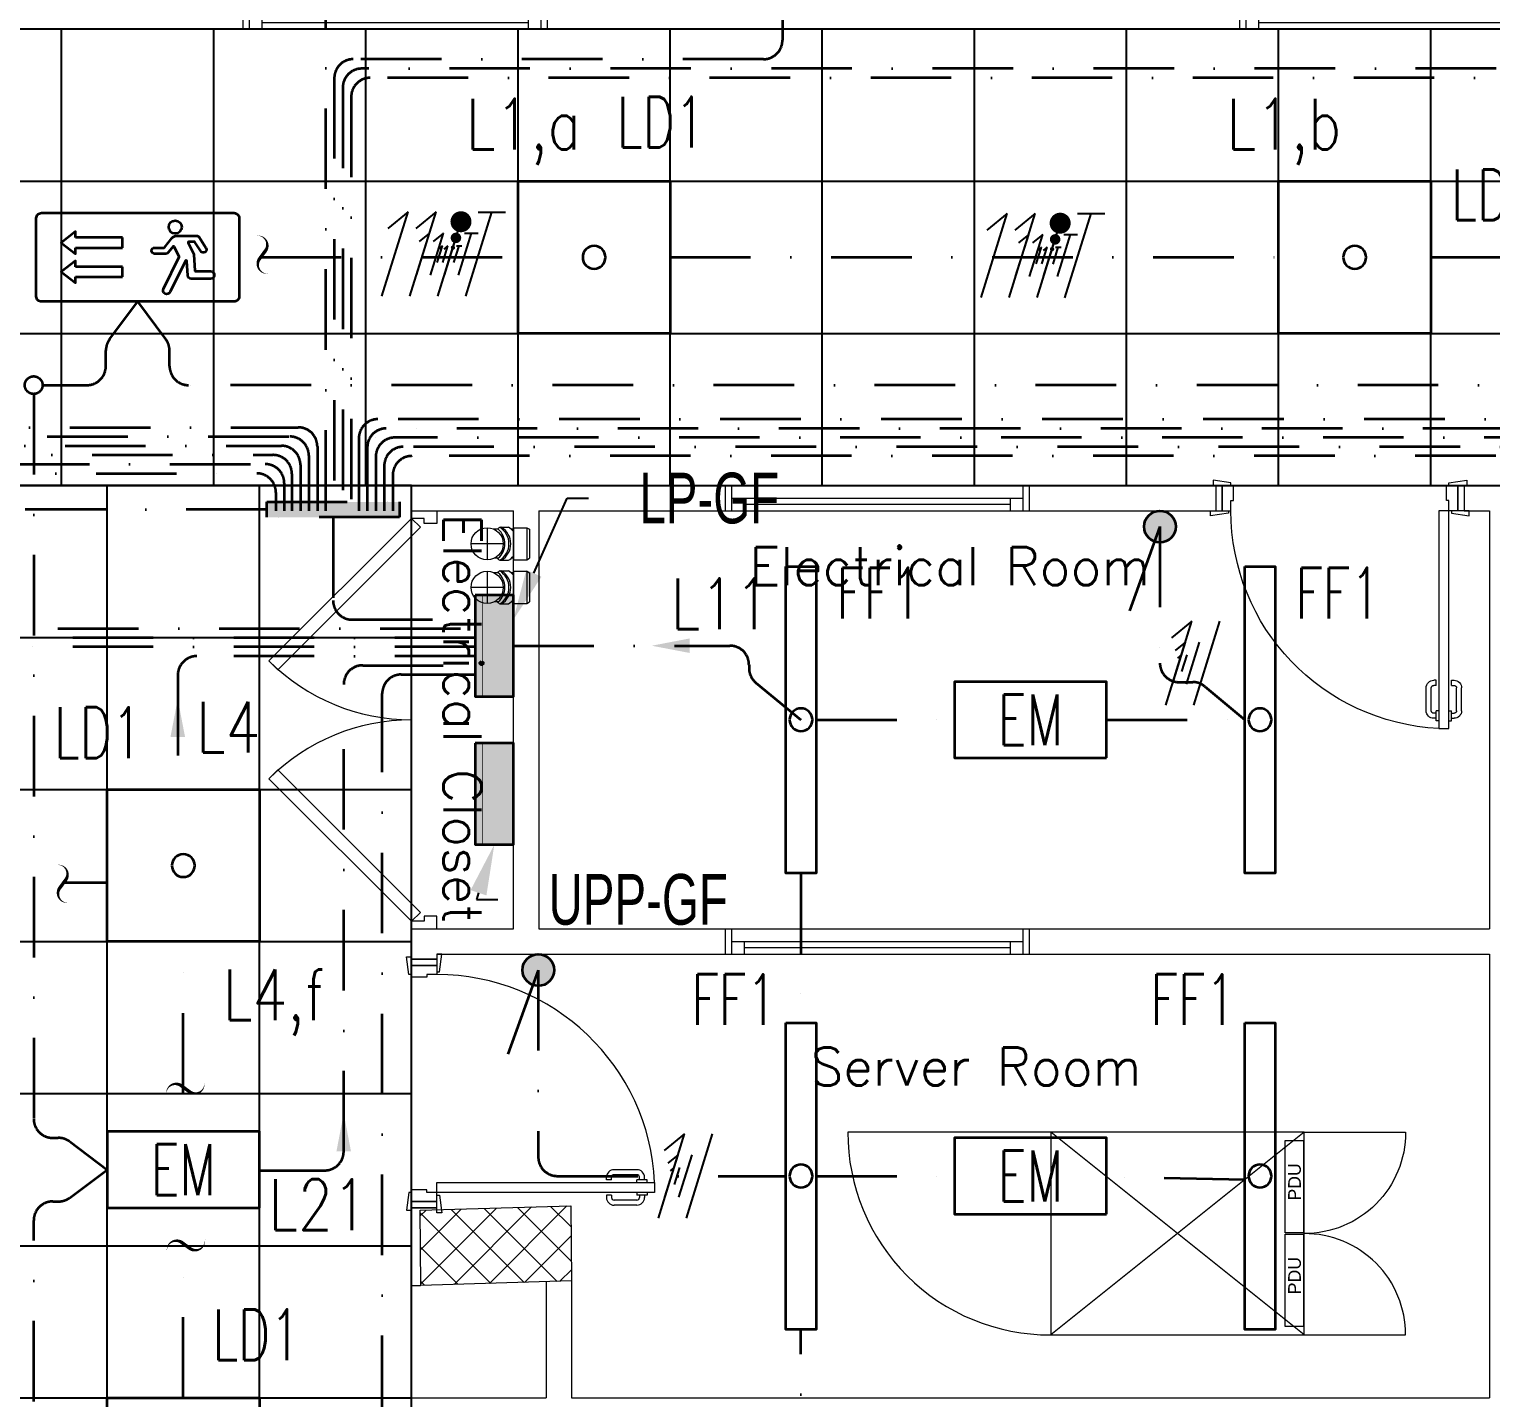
# Model space of a CAD drawing. Header units: inches. Extents: x -12418 to 57169, y -29325 to 19878.
# Drawn here: x 18090 to 23854, y -6347 to -947 of the extents above; entities that cross this region are included whole.
import ezdxf
from ezdxf import colors
from ezdxf.entities.mleader import LeaderData, LeaderLine
from ezdxf.enums import TextEntityAlignment as Align
from ezdxf.math import Vec2, Vec3

# ---------------------------------------------------------------- set-up
doc = ezdxf.new("R2010")
doc.units = ezdxf.units.IN
doc.header["$LTSCALE"] = 25
doc.header["$MEASUREMENT"] = 0
doc.linetypes.add('DASHDOT', pattern=[25.4, 12.7, -6.35, 0, -6.35])
doc.layers.get('0').update_dxf_attribs({"color": 8})
for name, color, linetype, lineweight in [('00-Ground Floor$0$72_EGR_BASE_TEXT', 252, 'Continuous', 5), ('00-Ground Floor$0$Aluminum', 251, 'Continuous', 5), ('00-Ground Floor$0$C-HYDR-CTCH', 251, 'Continuous', 5), ('00-Ground Floor$0$Dual Power', 11, 'Continuous', 5), ('00-Ground Floor$0$FIXEDFUR$0$KCA_TXITEM', 3, 'Continuous', 5), ('00-Ground Floor$0$FURNITURES$0$KCA_FURLSE', 251, 'Continuous', 5), ('00-Ground Floor$0$Hatch', 254, 'Continuous', 5), ('00-Ground Floor$0$IFS IT RACK 1000x800mm', 210, 'Continuous', 5), ('00-Ground Floor$0$M-DR-SS', 30, 'Continuous', 5), ('00-Ground Floor$0$Walls', 251, 'Continuous', 5), ('00-Ground Floor$0$Wooden Joinery', 251, 'Continuous', 5), ('E-LITE-CIRC', 6, 'Continuous', 25), ('E-LITE-CIRC-NUMB', 6, 'Continuous', 25), ('E-LITE-CLNG', 150, 'Continuous', 35), ('E-LITE-CLNG @ 100', 150, 'Continuous', 35), ('E-LITE-CLNG-CNDT', 6, 'DASHDOT', 35), ('E-LITE-CLNG-CNDT @ 100', 6, 'DASHDOT', 35), ('E-LITE-CTRL', 6, 'Continuous', 25), ('E-LITE-EXIT-CLNG @ 100', 3, 'Continuous', 35), ('E-LITE-EXIT-CTRL', 6, 'Continuous', 25), ('E-LITE-EXIT-IDEN', 6, 'Continuous', 25), ('E-LITE-IDEN', 6, 'Continuous', 25), ('E-LITE-SWCH @ 100', 3, 'Continuous', 35), ('E-LITE-TEXT', 6, 'Continuous', 25), ('E-POWR-PANL', 10, 'Continuous', 35), ('E-POWR-TEXT', 6, 'Continuous', 25), ('E-POWR-WIRE', 6, 'Continuous', 25), ('E-POWR-WIRE @ 100', 6, 'Continuous', 25), ('E-POWR-WIRE @ 20', 6, 'Continuous', 25), ('E-POWR-WIRE @ 50', 6, 'Continuous', 25)]:
    doc.layers.add(name, color=color, linetype=linetype, lineweight=lineweight)
doc.layers.add('00-Ground Floor$0$False Ceiling', color=251, linetype='Continuous')
doc.layers.add('E-LIGHTING CONDUIT', color=6, linetype='Continuous')
doc.styles.add('00-Ground Floor$0$FIXEDFUR$0$K-SANSERIF', font='sanss___.ttf')
doc.styles.add('00-Ground Floor$0$SIMPLEX', font='SIMPLEX.shx', dxfattribs={"height": 150})
doc.styles.add('DC_Arial', font='arial.ttf', dxfattribs={"width": 0.7})
doc.styles.add('DC_Elc_Romans', font='elc_romans.shx', dxfattribs={"width": 0.7})
doc.styles.add('DC_Simplex', font='SIMPLEX.shx', dxfattribs={"width": 0.7})

# ---------------------------------------------------------------- blocks, each defined once
blk = doc.blocks.new('00-Ground Floor$0$A$C72370EFE')
at = {"layer": '00-Ground Floor$0$Wooden Joinery'}
for p, q in [((-0.01, -0.04), (-0.02, -0.04)), ((-0.01, -0.03), (-0.01, -0.07)), ((0, -0.03), (-0.01, -0.03)), ((0.04, -0.03), (0.05, -0.03)), ((0.05, -0.03), (0.05, -0.07)), ((0.05, -0.04), (0.06, -0.04)), ((-0.05, -0.07), (-0.05, -0.16)), ((-0.03, -0.07), (-0.03, -0.16)), ((-0.01, -0.06), (-0.02, -0.06)), ((0, -0.07), (-0.01, -0.07)), ((0.04, -0.07), (0.05, -0.07)), ((0.05, -0.06), (0.06, -0.06)), ((0.07, -0.07), (0.07, -0.16)), ((0.09, -0.07), (0.09, -0.16)), ((-0.01, -0.17), (-0.02, -0.17)), ((-0.01, -0.17), (-0.01, -0.19)), ((0.05, -0.17), (0.06, -0.17)), ((0.05, -0.17), (0.05, -0.19)), ((-0.01, -0.19), (-0.02, -0.19)), ((0.05, -0.19), (0.06, -0.19))]:
    blk.add_line(p, q, dxfattribs=at)
for centre, radius, start, end in [((-0.02, -0.07), 0.03, 90, 180), ((0.06, -0.07), 0.03, 0, 90), ((-0.02, -0.07), 0.01, 90, 180), ((0.06, -0.07), 0.01, 0, 90), ((-0.02, -0.16), 0.03, 180, 270), ((-0.02, -0.16), 0.01, 180, 270), ((0.06, -0.16), 0.01, 270, 0), ((0.06, -0.16), 0.03, 270, 0)]:
    blk.add_arc(centre, radius, start, end, dxfattribs=at)
blk = doc.blocks.new('00-Ground Floor$0$A$C5DAD61B4')
at = {"layer": '00-Ground Floor$0$Wooden Joinery'}
for points in [[(80, 959.1), (80, 969.1), (10, 979.1), (10, 959.1)], [(940, 959.1), (940, 969.1), (1010, 979.1), (1010, 959.1)], [(70, 859.1), (70, 849.1), (0, 839.1), (0, 859.1)], [(120, 859.1), (120, 0), (80, 0), (80, 859.1)], [(950, 859.1), (950, 849.1), (1020, 839.1), (1020, 859.1)]]:
    blk.add_lwpolyline(points, close=True, dxfattribs=at)
for points in [[(45, 859.1), (45, 959.1), (20, 959.1), (20, 859.1), (45, 859.1)], [(45, 859.1), (80, 859.1), (80, 899.1), (90, 899.1), (90, 959.1), (45, 959.1), (45, 859.1)], [(975, 859.1), (940, 859.1), (940, 899.1), (930, 899.1), (930, 959.1), (975, 959.1), (975, 859.1)], [(975, 859.1), (975, 959.1), (1000, 959.1), (1000, 859.1), (975, 859.1)]]:
    blk.add_lwpolyline(points, dxfattribs=at)
blk.add_arc((80, 859.1), 860, 272.66603, 0, dxfattribs=at)
at = {"layer": '00-Ground Floor$0$Wooden Joinery', "xscale": 999.9999999998854, "yscale": 999.9999999998854, "zscale": 999.9999999998854, "rotation": 180}
blk.add_blockref('00-Ground Floor$0$A$C72370EFE', (120, 0), dxfattribs=at)
blk = doc.blocks.new('*U475')
at = {"layer": '00-Ground Floor$0$Wooden Joinery'}
for points in [[(627.5, 526.8), (65.4, -35.4), (30, 0), (592.1, 562.1)], [(1022.5, 526.8), (1584.6, -35.4), (1620, 0), (1057.9, 562.1)], [(30, 0), (0, 0), (0, -100), (50, -100), (50, -50), (30, -50), (30, 0)], [(1620, 0), (1650, 0), (1650, -100), (1600, -100), (1600, -50), (1620, -50), (1620, 0)]]:
    blk.add_lwpolyline(points, close=True, dxfattribs=at)
for centre, start, end in [((30, 0), 0, 45), ((1620, 0), 135, 180)]:
    blk.add_arc(centre, 795, start, end, dxfattribs=at)
blk = doc.blocks.new('00-Ground Floor$0$4S')
at = {"color": 0}
for p, q in [((-51, 61), (-61, 55)), ((0, 61), (-51, 61)), ((0, -61), (0, 61)), ((-51, -61), (-61, -55)), ((0, -61), (-51, -61))]:
    blk.add_line(p, q, dxfattribs=at)
at = {"color": 10}
for p, q in [((-51, -61), (-51, 61)), ((-61, -55), (-61, 55))]:
    blk.add_line(p, q, dxfattribs=at)
blk = doc.blocks.new('00-Ground Floor$0$2E-45-110-T1')
for p, q in [((-48, 62.6), (-81.4, 62.6)), ((-99.2, 55), (-91.4, 55)), ((-42.3, 55), (-26.4, 55)), ((-99.2, -55), (-91.4, -55)), ((-42.3, -55), (-26.4, -55)), ((-48, -62.6), (-81.3, -62.6))]:
    blk.add_line(p, q)
at = {"color": 10}
for p, q in [((0, -61), (0, 61)), ((-61, 0), (61, 0))]:
    blk.add_line(p, q, dxfattribs=at)
blk.add_circle((0, 0), 61)
for centre, start, end in [((-42, 0), 122.159, 140.7458), ((-15.4, 0), 122.159, 237.8424), ((-8.7, 0), 122.1377, 237.8638), ((-87.3, 0), 48.0846, 57.8623), ((7.1, 0), 131.9154, 228.0858), ((-42, 0), 219.2542, 237.8424), ((-87.3, 0), 302.1362, 311.9142)]:
    blk.add_arc(centre, 73.9, start, end)
blk.add_blockref('00-Ground Floor$0$4S', (-99.2, 0))
blk = doc.blocks.new('00-Ground Floor$0$A$C37be4daf')
at = {"layer": '00-Ground Floor$0$Aluminum'}
for p, q in [((1416, 598.2), (216, 598.2)), ((241, 498.2), (241, 598.2)), ((291, 548.2), (291, 598.2)), ((1341, 548.2), (1341, 598.2)), ((1391, 498.2), (1391, 598.2)), ((1391, 548.2), (241, 548.2)), ((291, 573.2), (1341, 573.2)), ((1416, 498.2), (216, 498.2))]:
    blk.add_line(p, q, dxfattribs=at)
at = {"layer": '00-Ground Floor$0$Walls'}
for p, q in [((216, 498.2), (216, 598.2)), ((1416, 498.2), (1416, 598.2))]:
    blk.add_line(p, q, dxfattribs=at)
blk = doc.blocks.new('00-Ground Floor$0$IT RACK 1000x800 mm')
at = {"layer": '00-Ground Floor$0$Dual Power', "color": 8}
for points in [[(719020.2, 122155.5), (719383.9, 122155.5), (719383.9, 122082.8), (719020.2, 122082.8)], [(719390.1, 122155.5), (719753.8, 122155.5), (719753.8, 122082.8), (719390.1, 122082.8)]]:
    blk.add_lwpolyline(points, close=True, dxfattribs=at)
at = {"layer": '00-Ground Floor$0$FURNITURES$0$KCA_FURLSE', "color": 6, "linetype": 'ByBlock'}
for points in [[(719786.6, 123080.4), (719786.6, 123880.4, 0.415947), (718986.6, 123080.4, 0.926405)], [(718986.6, 122080.4), (718986.6, 121680.4, 0.415947), (719386.6, 122080.4, 0.926405)], [(719786.6, 122080.4), (719786.6, 121680.4, -0.415947), (719386.6, 122080.4, -0.926405)]]:
    blk.add_lwpolyline(points, format="xyb", dxfattribs=at)
blk.add_lwpolyline([(719786.6, 123080.4), (718986.6, 123080.4), (718986.6, 122080.4), (719786.6, 122080.4)], close=True, dxfattribs=at)
at = {"layer": '00-Ground Floor$0$FURNITURES$0$KCA_FURLSE', "color": 8, "linetype": 'ByBlock'}
for points in [[(718986.6, 122080.4), (719786.6, 123080.4)], [(719786.6, 122080.4), (718986.6, 123080.4)]]:
    blk.add_lwpolyline(points, dxfattribs=at)
at = {"layer": '00-Ground Floor$0$FIXEDFUR$0$KCA_TXITEM', "color": 8, "char_height": 50, "width": 3697.741, "attachment_point": 1, "style": '00-Ground Floor$0$FIXEDFUR$0$K-SANSERIF'}
for insert in [(717364.7, 122143.7), (717734.5, 122143.7)]:
    blk.add_mtext('\\pi1782.23819;PDU', dxfattribs=dict(at, insert=insert))
blk = doc.blocks.new('00-Ground Floor$0$A$Ce9e1c4c3')
at = {"layer": '00-Ground Floor$0$False Ceiling', "color": 254, "linetype": 'Continuous'}
for p, q in [((-51182.1, -947.4, 0), (-87736.7, -947.4, 0)), ((-81782.1, -2747.4), (-81782.1, -947.4)), ((-81182.1, -2747.4), (-81182.1, -947.4)), ((-80582.1, -2747.4), (-80582.1, -947.4)), ((-79982.1, -2747.4), (-79982.1, -947.4)), ((-79382.1, -2747.4), (-79382.1, -947.4)), ((-78782.1, -2747.4), (-78782.1, -947.4)), ((-78182.1, -2747.4), (-78182.1, -947.4)), ((-77582.1, -2747.4), (-77582.1, -947.4)), ((-76982.1, -2747.4), (-76982.1, -947.4)), ((-76382.1, -2747.4), (-76382.1, -947.4)), ((-87736.7, -1547.4), (-51182.1, -1547.4)), ((-87736.7, -2147.4), (-51182.1, -2147.4)), ((-87736.7, -2747.4, 0), (-51182.1, -2747.4, 0)), ((-80402.3, -2747.4, 0), (-82202.3, -2747.4, 0)), ((-81602.3, -12867.4), (-81602.3, -2747.4)), ((-81002.3, -12867.4), (-81002.3, -2747.4)), ((-80402.3, -12867.4, 0), (-80402.3, -2747.4, 0)), ((-82202.3, -3347.4), (-80402.3, -3347.4)), ((-82202.3, -3947.4), (-80402.3, -3947.4)), ((-82202.3, -4547.4), (-80402.3, -4547.4)), ((-82202.3, -5147.4), (-80402.3, -5147.4)), ((-82202.3, -5747.4), (-80402.3, -5747.4)), ((-82202.3, -6347.4), (-80402.3, -6347.4))]:
    blk.add_line(p, q, dxfattribs=at)
blk = doc.blocks.new('00-Ground Floor')
at = {"layer": '00-Ground Floor$0$Hatch'}
h = blk.add_hatch(dxfattribs=at)
h.set_pattern_fill('ANSI37', color=256, scale=30)
h.set_pattern_definition([(45, (-1981.42, -13099.68), (-67.35192, 67.35192), []), (135, (-1981.42, -13099.68), (-67.35192, -67.35192), [])])
h.paths.add_polyline_path([(48971.2, 8818.2), (48367.3, 8810.1), (48371.2, 8521.7), (48975.1, 8529.8)])
h.paths.add_polyline_path([(41810.5, 8810.5), (41227, 8805), (41207, 8513.7), (41790.5, 8519.1)])
h.paths.add_polyline_path([(27433.5, 8803.1), (26834.4, 8799), (26828.7, 8506), (27427.8, 8510)])
h.paths.add_polyline_path([(34618.7, 8805.3), (34017.5, 8797.8), (34009.3, 8512.1), (34610.5, 8519.6)])
h.paths.add_polyline_path([(20214.3, 8812.4), (19607.8, 8790.5), (19622.4, 8498), (20228.8, 8519.8)])
h.paths.add_polyline_path([(13477.7, 8802), (12255.7, 8825.9), (12249.3, 8529.8), (13471.3, 8505.8)])
h.paths.add_polyline_path([(13491.8, 1601.9), (12276.8, 1586.2), (12263.3, 1293.7), (13478.3, 1309.4)])
h.paths.add_polyline_path([(13465.7, -5591.3), (12262.6, -5607.3), (12256.9, -5900.3), (13460, -5884.3)])
h.paths.add_polyline_path([(13484.2, -12790), (12287.5, -12801.4), (12290.4, -13095.9), (13487, -13084.4)])
h.paths.add_polyline_path([(5849.2, -12787.9), (5245.6, -12791.6), (5256.3, -13077.1), (5859.8, -13073.4)])
h.paths.add_polyline_path([(5833.8, -5589.9), (5236.9, -5588.3), (5236.8, -5889.5), (5833.6, -5891)])
h.paths.add_polyline_path([(5843.6, 1599.7), (5224.3, 1600.9), (5213.7, 1298), (5833, 1296.7)])
h.paths.add_polyline_path([(5820.3, 8779.1), (5219.7, 8793.5), (5216, 8503.9), (5816.7, 8489.4)])
h.paths.add_polyline_path([(-1378.8, 8777.2), (-1981.4, 8799.9), (-1979.5, 8511.6), (-1376.9, 8488.9)])
h.paths.add_polyline_path([(-1371.1, -5601.1), (-1973.1, -5608.1), (-1969.7, -5899.7), (-1367.7, -5892.7)])
h.paths.add_polyline_path([(-1353.5, -12795.7), (-1951.9, -12796.7), (-1947.1, -13097.4), (-1348.7, -13096.4)])
h.paths.add_polyline_path([(20233.2, -12782.5), (19627.5, -12795.4), (19633.2, -13096.6), (20238.9, -13083.7)])
h.paths.add_polyline_path([(20226.6, -5590), (19632.3, -5607.6), (19634.4, -5904.1), (20228.7, -5886.6)])
h.paths.add_polyline_path([(20217.9, 1618), (19619, 1610.4), (19623, 1310.2), (20221.9, 1317.9)])
h.paths.add_polyline_path([(27418.3, 1602.8), (26816.3, 1607.5), (26820.6, 1315.3), (27422.5, 1310.7)])
h.paths.add_polyline_path([(27422, -5579.9), (26818.1, -5597.5), (26831.6, -5897.5), (27431.7, -5876.5)])
h.paths.add_polyline_path([(27438.1, -12795.9), (26834.3, -12789.3), (26831.9, -13075), (27435.7, -13081.6)])
h.paths.add_polyline_path([(34636.6, -12785.4), (34039.3, -12800), (34048.3, -13099.7), (34645.6, -13085.1)])
h.paths.add_polyline_path([(34629.3, -5597.1), (34028, -5595.2), (34029.2, -5892.4), (34630.4, -5894.3)])
h.paths.add_polyline_path([(34592.8, 1606.7), (34012, 1611.4), (34031.7, 1321.6), (34612.5, 1316.9)])
h.paths.add_polyline_path([(41796.2, 1606), (41198.6, 1619.8), (41200.6, 1327.8), (41798.2, 1314.1)])
h.paths.add_polyline_path([(41797.2, -5592.6), (41228.8, -5600.2), (41230.6, -5894.3), (41799, -5886.7)])
h.paths.add_polyline_path([(41834.3, -12789.7), (41229, -12792.4), (41230.4, -13096.9), (41835.6, -13094.3)])
h.paths.add_polyline_path([(49008.5, -12790.2), (48420.5, -12774.1), (48407.3, -13081.4), (48995.3, -13097.4)])
h.paths.add_polyline_path([(48992.7, -5590.8), (48389.5, -5589.7), (48387.5, -5886.2), (48990.7, -5887.3)])
at = {"layer": '00-Ground Floor$0$C-HYDR-CTCH', "flags": 128}
blk.add_lwpolyline([(20226.6, -5590), (20228.7, -5886.6), (19634.4, -5904.1), (19632.3, -5607.6), (20226.6, -5590)], dxfattribs=at)
at = {"layer": '00-Ground Floor$0$Walls'}
for p, q in [((17732.9, -947.4, 0), (43417.9, -947.4, 0)), ((19597.7, -2847.4, 0), (19597.7, -2747.4, 0)), ((19597.7, -2747.4, 0), (22769.5, -2747.4, 0)), ((22769.5, -2747.4, 0), (22769.5, -2847.4, 0)), ((23749.5, -2747.4, 0), (23749.5, -2847.4, 0)), ((23749.5, -2747.4, 0), (29549.5, -2747.4, 0)), ((19597.7, -2847.4, 0), (19999.5, -2847.4, 0)), ((19999.5, -4497.4, 0), (19999.5, -2847.4, 0)), ((20099.5, -2847.4, 0), (22769.5, -2847.4, 0)), ((20099.5, -2847.4, 0), (20099.5, -4497.4, 0)), ((23749.5, -2847.4, 0), (23849.5, -2847.4, 0)), ((23849.5, -2847.4, 0), (23849.5, -4497.4, 0)), ((19597.7, -4617.4, 0), (19597.7, -4497.4, 0)), ((19597.7, -4497.4, 0), (19999.5, -4497.4, 0)), ((20099.5, -4497.4, 0), (23849.5, -4497.4, 0)), ((19697.7, -4597.4, 0), (23849.5, -4597.4, 0)), ((23849.5, -4597.4, 0), (23849.5, -6347.4, 0)), ((19697.7, -4617.4, 0), (19597.7, -4617.4, 0)), ((19597.7, -5904.4, 0), (19597.7, -5597.4, 0)), ((19697.7, -5597.4, 0), (19597.7, -5597.4, 0)), ((19697.7, -5605.6, 0), (19697.7, -5597.4, 0)), ((19597.7, -5904.4, 0), (19632.9, -5904.1)), ((20128.7, -5889.5), (20128.7, -6347.4)), ((20228.7, -5886.6), (20228.7, -6347.4)), ((19597.7, -6347.4, 0), (20128.7, -6347.4, 0)), ((19597.7, -6547.4, 0), (19597.7, -6347.4, 0)), ((20228.7, -6347.4), (23849.5, -6347.4, 0))]:
    blk.add_line(p, q, dxfattribs=at)
at = {"rotation": 180}
for p in [(20348.9, -349.2, 0), (24278.9, -349.2, 0), (22250.5, -2249.2, 0), (22250.5, -3999.2, 0)]:
    blk.add_blockref('00-Ground Floor$0$A$C37be4daf', p, dxfattribs=at)
at = {"layer": '00-Ground Floor$0$False Ceiling', "color": 254}
blk.add_blockref('00-Ground Floor$0$A$Ce9e1c4c3', (100000, 0), dxfattribs=at)
at = {"layer": '00-Ground Floor$0$IFS IT RACK 1000x800mm', "color": 252, "rotation": 89.99999999999999}
blk.add_blockref('00-Ground Floor$0$IT RACK 1000x800 mm', (145199.1, -725086.1), dxfattribs=at)
at = {"layer": '00-Ground Floor$0$M-DR-SS', "xscale": 1.040985465462118, "yscale": 1.040985465462118, "zscale": 1.040985465462118, "rotation": 179.9999999999943}
for p in [(19896.2, -2977.8, 0), (19896.2, -3149.8, 0)]:
    blk.add_blockref('00-Ground Floor$0$2E-45-110-T1', p, dxfattribs=at)
at = {"layer": '00-Ground Floor$0$Wooden Joinery', "xscale": -1}
blk.add_blockref('00-Ground Floor$0$A$C5DAD61B4', (23769.5, -3706.5, 0), dxfattribs=at)
at = {"layer": '00-Ground Floor$0$Wooden Joinery', "rotation": 89.99999999999999}
for name, p in [('*U475', (19597.7, -4497.4, 0)), ('00-Ground Floor$0$A$C5DAD61B4', (20556.8, -5617.4, 0))]:
    blk.add_blockref(name, p, dxfattribs=at)
at = {"layer": '00-Ground Floor$0$72_EGR_BASE_TEXT', "insert": (19874, -3667.2, 0), "char_height": 150, "attachment_point": 2, "rotation": 270, "style": '00-Ground Floor$0$SIMPLEX'}
blk.add_mtext('Electrical Closet', dxfattribs=at)
at = {"layer": '00-Ground Floor$0$72_EGR_BASE_TEXT', "char_height": 150, "attachment_point": 2, "style": '00-Ground Floor$0$SIMPLEX'}
for s, insert in [('Electrical Room', (21721.3, -2991.7, 0)), ('Server Room', (21825.2, -4965.4, 0))]:
    blk.add_mtext(s, dxfattribs=dict(at, insert=insert))
blk = doc.blocks.new('DC-BDS-20170905173951-1')
h = blk.add_hatch(color=254)
h.dxf.hatch_style = 1
h.paths.add_polyline_path([(-150, 200), (-150, -200), (0, -200), (0, 200)])
blk.add_lwpolyline([(-150, 200), (-150, -200), (0, -200), (0, 200)], close=True)
at = {"const_width": 3}
blk.add_lwpolyline([(-121, 205), (-121, -205)], dxfattribs=at)
at = {"color": 6, "style": 'DC_Arial', "width": 0.65, "flags": 8}
blk.add_attdef('PANEL_NAME', text='', height=100, rotation=270, dxfattribs=at).set_placement((-60.5, 0), align=Align.MIDDLE_CENTER)
blk = doc.blocks.new('*U64')
blk.add_lwpolyline([(-300, 300), (-300, -300), (300, -300), (300, 300)], close=True)
blk.add_circle((0, 0), 45)
at = {"layer": 'E-LITE-CIRC-NUMB', "style": 'DC_Simplex', "width": 0.7, "flags": 8}
blk.add_attdef('CIRCUIT', text='', height=200, rotation=0, dxfattribs=at).set_placement((-473.9, 300), align=Align.RIGHT)
at = {"layer": 'E-LITE-CTRL', "style": 'DC_Simplex', "width": 0.7, "flags": 8}
blk.add_attdef('CONTROL', (1118.9, -935), '', height=200, rotation=360, dxfattribs=at)
at = {"layer": 'E-LITE-IDEN', "style": 'DC_Simplex', "width": 0.7, "flags": 8}
blk.add_attdef('TYPE', (510.2, 424.3), '', height=200, rotation=360, dxfattribs=at)
blk = doc.blocks.new('*U14')
blk.add_lwpolyline([(-300, 300), (-300, -300), (300, -300), (300, 300)], close=True)
blk.add_circle((0, 0), 45)
at = {"layer": 'E-LITE-CIRC-NUMB', "style": 'DC_Simplex', "width": 0.7, "flags": 8}
blk.add_attdef('CIRCUIT', text='', height=200, rotation=0, dxfattribs=at).set_placement((-473.9, 300), align=Align.RIGHT)
at = {"layer": 'E-LITE-CTRL', "style": 'DC_Simplex', "width": 0.7, "flags": 8}
blk.add_attdef('CONTROL', (1118.9, -935), '', height=200, rotation=360, dxfattribs=at)
at = {"layer": 'E-LITE-IDEN', "style": 'DC_Simplex', "width": 0.7, "flags": 8}
blk.add_attdef('TYPE', (-114.6, 448.6), '', height=200, rotation=360, dxfattribs=at)
blk = doc.blocks.new('*U18')
at = {"color": 9}
for p, q in [((-0.603, -0.975), (-2.447, -0.975)), ((-0.603, -1.375), (-0.603, -0.975)), ((-2.447, -1.375), (-0.603, -1.375)), ((-0.603, -2.121), (-2.447, -2.121)), ((-0.603, -2.521), (-0.603, -2.121)), ((-2.447, -2.521), (-0.603, -2.521))]:
    blk.add_line(p, q, dxfattribs=at)
blk.add_lwpolyline([(3.8, -3.5), (-3.8, -3.5, -0.414214), (-4, -3.3), (-4, -0.2, -0.414214), (-3.8, 0), (3.8, 0, -0.414214), (4, -0.2), (4, -3.3, -0.414214)], format="xyb", close=True)
for points in [[(-2.447, -0.975), (-2.447, -0.738), (-3.021, -1.175), (-2.447, -1.612), (-2.447, -1.375)], [(-2.447, -2.121), (-2.447, -1.884), (-3.021, -2.321), (-2.447, -2.758), (-2.447, -2.521)]]:
    blk.add_lwpolyline(points, dxfattribs=at)
blk.add_lwpolyline([(2.489, -1.509), (2.259, -1.15, 0.255575), (2.236, -1.137), (2.012, -1.137, 0.558794), (1.989, -1.176), (2.2, -1.596, -0.100171), (2.213, -1.642), (2.257, -2.278, 0.394397), (2.283, -2.303), (2.874, -2.303, -1), (2.874, -2.598), (2.108, -2.598, -0.394397), (1.975, -2.473), (1.936, -1.897, 0.766279), (1.885, -1.887), (1.278, -3.118, -1), (1.014, -2.988), (1.63, -1.738, 0.235619), (1.63, -1.714), (1.437, -1.332, 0.5506), (1.392, -1.327), (1.206, -1.567, -0.231482), (1.111, -1.613), (0.667, -1.613, -1), (0.667, -1.372), (1.039, -1.372, 0.231482), (1.06, -1.362), (1.345, -0.996, -0.231482), (1.547, -0.897), (2.316, -0.897, -0.255575), (2.418, -0.952), (2.691, -1.379, -1)], format="xyb", close=True, dxfattribs=at)
blk.add_circle((1.481, -0.557), 0.257, dxfattribs=at)
at = {"layer": 'E-LITE-EXIT-CTRL', "style": 'DC_Simplex', "width": 0.7, "flags": 8}
blk.add_attdef('CONTROL', (4.5, -6), '', height=2, rotation=360, dxfattribs=at)
at = {"layer": 'E-LITE-EXIT-IDEN', "style": 'DC_Simplex', "width": 0.7, "flags": 8}
blk.add_attdef('TYPE', (4.5, 0.5), '', height=2, rotation=360, dxfattribs=at)
blk = doc.blocks.new('*U2')
blk.add_lwpolyline([(60, 605), (-60, 605), (-60, -605), (60, -605)], close=True)
blk.add_circle((0, 0), 45)
at = {"layer": 'E-LITE-CIRC-NUMB', "style": 'DC_Simplex', "width": 0.7, "flags": 8}
blk.add_attdef('CIRCUIT', text='', height=200, rotation=0, dxfattribs=at).set_placement((-473.9, 300), align=Align.RIGHT)
at = {"layer": 'E-LITE-CTRL', "style": 'DC_Simplex', "width": 0.7, "flags": 8}
blk.add_attdef('CONTROL', (813.9, -695), '', height=200, rotation=360, dxfattribs=at)
at = {"layer": 'E-LITE-IDEN', "style": 'DC_Simplex', "width": 0.7, "flags": 8}
blk.add_attdef('TYPE', (431.7, 596.1), '', height=200, rotation=360, dxfattribs=at)
blk = doc.blocks.new('DC_LT-CL-Emergency')
blk.add_lwpolyline([(3, -1.5), (3, 1.5), (-3, 1.5), (-3, -1.5)], close=True)
at = {"style": 'DC_Simplex', "width": 0.7}
blk.add_text('EM', height=2, rotation=360, dxfattribs=at).set_placement((0, 0), align=Align.MIDDLE_CENTER)
at = {"layer": 'E-LITE-CTRL', "style": 'DC_Simplex', "width": 0.7, "flags": 8}
blk.add_attdef('CONTROL', (4.739, -1.5), '', height=2, rotation=360, dxfattribs=at)
blk = doc.blocks.new('*U70')
blk.add_lwpolyline([(60, 605), (-60, 605), (-60, -605), (60, -605)], close=True)
blk.add_circle((0, 0), 45)
at = {"layer": 'E-LITE-CIRC-NUMB', "style": 'DC_Simplex', "width": 0.7, "flags": 8}
blk.add_attdef('CIRCUIT', text='', height=200, rotation=0, dxfattribs=at).set_placement((-473.9, 300), align=Align.RIGHT)
at = {"layer": 'E-LITE-CTRL', "style": 'DC_Simplex', "width": 0.7, "flags": 8}
blk.add_attdef('CONTROL', (813.9, -695), '', height=200, rotation=360, dxfattribs=at)
at = {"layer": 'E-LITE-IDEN', "style": 'DC_Simplex', "width": 0.7, "flags": 8}
blk.add_attdef('TYPE', (-140, 400), '', height=200, rotation=360, dxfattribs=at)
blk = doc.blocks.new('*U54')
blk.add_lwpolyline([(60, 605), (-60, 605), (-60, -605), (60, -605)], close=True)
blk.add_circle((0, 0), 45)
at = {"layer": 'E-LITE-CIRC-NUMB', "style": 'DC_Simplex', "width": 0.7, "flags": 8}
blk.add_attdef('CIRCUIT', text='', height=200, rotation=0, dxfattribs=at).set_placement((-473.9, 300), align=Align.RIGHT)
at = {"layer": 'E-LITE-CTRL', "style": 'DC_Simplex', "width": 0.7, "flags": 8}
blk.add_attdef('CONTROL', (813.9, -695), '', height=200, rotation=360, dxfattribs=at)
at = {"layer": 'E-LITE-IDEN', "style": 'DC_Simplex', "width": 0.7, "flags": 8}
blk.add_attdef('TYPE', (-140, 400), '', height=200, rotation=360, dxfattribs=at)
blk = doc.blocks.new('*U53')
blk.add_hatch(color=256).paths.add_polyline_path([(0.625, 0.625, 1), (-0.625, 0.625, 1)])
blk.add_line((0, 0.625), (1.2, 3.947))
blk.add_circle((0, 0.625), 0.625)
at = {"layer": 'E-LITE-CTRL', "style": 'DC_Simplex', "width": 0.7, "flags": 8}
blk.add_attdef('CONTROL', (-26.627, -10.116), '', height=2, rotation=360, dxfattribs=at)
at = {"layer": 'E-LITE-IDEN', "style": 'DC_Simplex', "width": 0.7, "flags": 8}
blk.add_attdef('TYPE', text='', height=2, rotation=360, dxfattribs=at).set_placement((-31.991, -10.116), align=Align.RIGHT)
blk = doc.blocks.new('CD-CUT')
at = {"linetype": 'Continuous'}
blk.add_lwpolyline([(-30.4, 100, 0, 1.75, 0), (-13.9, 97.3, 1.75, 17.5, -0.545095), (15.4, 21.1, 17.5, 17.5, 0), (-15.4, -21.1, 17.5, 1.75, 0.545095), (13.9, -97.3, 1.75, 0, 0), (30.4, -100, 0, 0, 0)], format="xyseb", dxfattribs=at)
blk = doc.blocks.new('*U12')
blk.add_hatch(color=256).paths.add_polyline_path([(0, -0.287), (1.5, 0), (0, 0.287)])
blk = doc.blocks.new('*U66')
blk.add_lwpolyline([(-300, 300), (-300, -300), (300, -300), (300, 300)], close=True)
blk.add_circle((0, 0), 45)
at = {"layer": 'E-LITE-CIRC-NUMB', "style": 'DC_Simplex', "width": 0.7, "flags": 8}
blk.add_attdef('CIRCUIT', text='', height=200, rotation=0, dxfattribs=at).set_placement((-335, 445), align=Align.RIGHT)
at = {"layer": 'E-LITE-CTRL', "style": 'DC_Simplex', "width": 0.7, "flags": 8}
blk.add_attdef('CONTROL', (1118.9, -935), '', height=200, rotation=360, dxfattribs=at)
at = {"layer": 'E-LITE-IDEN', "style": 'DC_Simplex', "width": 0.7, "flags": 8}
blk.add_attdef('TYPE', (-89.8, 433.8), '', height=200, rotation=360, dxfattribs=at)
blk = doc.blocks.new('*U61')
blk.add_lwpolyline([(-300, 300), (-300, -300), (300, -300), (300, 300)], close=True)
blk.add_circle((0, 0), 45)
at = {"layer": 'E-LITE-CIRC-NUMB', "style": 'DC_Simplex', "width": 0.7, "flags": 8}
blk.add_attdef('CIRCUIT', text='', height=200, rotation=0, dxfattribs=at).set_placement((-473.9, 300), align=Align.RIGHT)
at = {"layer": 'E-LITE-CTRL', "style": 'DC_Simplex', "width": 0.7, "flags": 8}
blk.add_attdef('CONTROL', (1118.9, -935), '', height=200, rotation=360, dxfattribs=at)
at = {"layer": 'E-LITE-IDEN', "style": 'DC_Simplex', "width": 0.7, "flags": 8}
blk.add_attdef('TYPE', (-380, 146.8), '', height=200, rotation=360, dxfattribs=at)
blk = doc.blocks.new('*U56')
blk.add_hatch(color=256).paths.add_polyline_path([(-0.287, 0), (0, -1.5), (0.287, 0)])
blk = doc.blocks.new('DC_Arrow-ArrowEllipse')
at = {"color": 0}
blk.add_ellipse((0, 0), major_axis=(0.4, 0), ratio=0.4, dxfattribs=at)
at = {"color": 0, "ltscale": 0.5}
blk.add_solid([(-1.4, 0.167), (-0.4, 0), (-1.4, -0.167)], dxfattribs=at)
blk = doc.blocks.new('*U84')
for p, q in [((-2.719, -1.655), (-1.689, 1.665)), ((-1.689, 1.665), (-2.491, 1.006)), ((-1.617, -1.658), (-0.587, 1.663)), ((-0.587, 1.663), (-1.389, 1.004)), ((-0.515, -1.66), (0.515, 1.66)), ((0.587, -1.663), (1.617, 1.658)), ((1.078, 1.659), (2.157, 1.657))]:
    blk.add_line(p, q)
at = {"const_width": 0.414}
blk.add_lwpolyline([(0.19, 1.278, 1), (0.604, 1.277, 1)], format="xyb", close=True, dxfattribs=at)
blk = doc.blocks.new('*U553')
at = {"layer": 'E-POWR-WIRE @ 100', "xscale": 100, "yscale": 100, "zscale": 100}
blk.add_blockref('*U84', (19753.2, -1834.8), dxfattribs=at)
at = {"layer": 'E-POWR-WIRE @ 20', "xscale": 20, "yscale": 20, "zscale": 20}
blk.add_blockref('*U84', (19753.2, -1834.8), dxfattribs=at)
at = {"layer": 'E-POWR-WIRE @ 50', "xscale": 50, "yscale": 50, "zscale": 50}
blk.add_blockref('*U84', (19753.2, -1834.8), dxfattribs=at)
blk = doc.blocks.new('*U554')
at = {"layer": 'E-POWR-WIRE @ 100', "xscale": 100, "yscale": 100, "zscale": 100}
blk.add_blockref('*U84', (22116.5, -1840.6), dxfattribs=at)
at = {"layer": 'E-POWR-WIRE @ 20', "xscale": 20, "yscale": 20, "zscale": 20}
blk.add_blockref('*U84', (22116.5, -1840.6), dxfattribs=at)
at = {"layer": 'E-POWR-WIRE @ 50', "xscale": 50, "yscale": 50, "zscale": 50}
blk.add_blockref('*U84', (22116.5, -1840.6), dxfattribs=at)
blk = doc.blocks.new('*U79')
for p, q in [((-0.515, -1.66), (0.515, 1.66)), ((0.515, 1.66), (-0.287, 1.001)), ((0.587, -1.663), (1.617, 1.658))]:
    blk.add_line(p, q)
blk = doc.blocks.new('*U783')
at = {"layer": 'E-POWR-WIRE @ 100', "xscale": 100, "yscale": 100, "zscale": 100}
blk.add_blockref('*U79', (20623.3, -5472.4, 0), dxfattribs=at)
at = {"layer": 'E-POWR-WIRE @ 20', "xscale": 20, "yscale": 20, "zscale": 20}
blk.add_blockref('*U79', (20623.3, -5472.4, 0), dxfattribs=at)
at = {"layer": 'E-POWR-WIRE @ 50', "xscale": 50, "yscale": 50, "zscale": 50}
blk.add_blockref('*U79', (20623.3, -5472.4, 0), dxfattribs=at)
blk = doc.blocks.new('*U784')
at = {"layer": 'E-POWR-WIRE @ 100', "xscale": 100, "yscale": 100, "zscale": 100}
blk.add_blockref('*U79', (22624.5, -3448.6, 0), dxfattribs=at)
at = {"layer": 'E-POWR-WIRE @ 20', "xscale": 20, "yscale": 20, "zscale": 20}
blk.add_blockref('*U79', (22624.5, -3448.6, 0), dxfattribs=at)
at = {"layer": 'E-POWR-WIRE @ 50', "xscale": 50, "yscale": 50, "zscale": 50}
blk.add_blockref('*U79', (22624.5, -3448.6, 0), dxfattribs=at)

msp = doc.modelspace()

# ---------------------------------------------------------------- linework, layer by layer
at = {"layer": 'E-LITE-CLNG-CNDT', "elevation": 0}
for points in [[(36600, 5100), (37212.6, 5100, -0.414214), (37287.6, 5025), (37287.6, -1027.9, -0.414214), (37212.6, -1102.9), (19401.6, -1102.9, 0.414214), (19326.6, -1177.9), (19326.6, -2847.4)], [(19882.6, 4288.6), (20985.9, 4288.6, -0.414214), (21060.9, 4213.6), (21060.9, -990.7, -0.414214), (20985.9, -1065.7), (19368.2, -1065.7, 0.414214), (19293.2, -1140.7), (19293.2, -2847.4)], [(19260.2, -2847.4), (19260.2, -57.7, -0.324465), (19311.9, 13.6), (19665.4, 129.1)], [(44016.8, -9600), (44016.8, -9412.3, 0.414214), (43941.8, -9337.3), (41606, -9337.3, -0.414214), (41531, -9262.3), (41531, -2561.2, 0.414214), (41456, -2486.2), (19465.1, -2486.2, 0.414214), (19390.1, -2561.2), (19390.1, -2847.4)], [(40492.1, -3600), (40492.1, -2597.5, 0.414214), (40417.1, -2522.5), (19498.4, -2522.5, 0.414214), (19423.4, -2597.5), (19423.4, -2847.4)], [(36922.9, -3000), (36922.9, -2633.8, 0.414214), (36847.9, -2558.8), (19531.8, -2558.8, 0.414214), (19456.8, -2633.8), (19456.8, -2847.4)], [(32700, -3601.6), (32700, -2670.1, 0.414214), (32625, -2595.1), (19565.1, -2595.1, 0.414214), (19490.1, -2670.1), (19490.1, -2847.4)], [(22549.5, -2909.9), (22549.5, -3448.6, 0.414214), (22624.5, -3523.6), (22678.8, -3523.6, -0.175646), (22726.9, -3541), (22884.3, -3672.4)], [(19849.5, -3384.8), (18053.4, -3384.8, 0.414214), (17978.4, -3459.8), (17978.4, -8588, -0.414214), (17903.4, -8663), (11473.1, -8663, 0.414124), (11398.1, -8738), (11397.9, -9297.4)], [(19849.5, -3348.5), (18019.6, -3348.5, 0.414214), (17944.6, -3423.5), (17944.6, -6127.6, -0.414214), (17869.6, -6202.6), (17400, -6202.6)], [(19999.5, -3380), (20853.9, -3380, -0.414214), (20928.9, -3455), (20928.9, -3468.7, 0.224541), (20956.3, -3526.6), (21133.9, -3672.4)], [(19849.5, -3421.1), (18750.9, -3421.1, 0.414214), (18675.9, -3496.1), (18675.9, -3947.4)], [(20097.7, -4659.9), (20097.7, -5397.4, 0.414214), (20172.7, -5472.4), (21073.9, -5472.4)]]:
    msp.add_lwpolyline(points, format="xyb", dxfattribs=at)
at = {"layer": 'E-LITE-CLNG-CNDT'}
for points in [[(16725.4, 129.1), (16900.1, -316.5, -0.093677), (16905.3, -343.9), (16905.3, -2443.6, 0.414214), (16980.3, -2518.6), (19151.4, -2518.6, -0.414214), (19226.4, -2593.6), (19226.4, -2847.4)], [(45300, 0), (45300, -1064.2, -0.414214), (45225, -1139.2), (19434.9, -1139.2, 0.414214), (19359.9, -1214.2), (19359.9, -2847.4)], [(2904.7, -876.2), (5485.9, -876.2, -0.414214), (5560.9, -951.2), (5560.9, -2552.4, 0.414214), (5635.9, -2627.4), (19051.4, -2627.4, -0.414214), (19126.4, -2702.4), (19126.4, -2847.4)], [(4800, -2100), (5250.2, -2636.9, 0.221772), (5307.7, -2663.7), (19021.2, -2663.7, -0.414214), (19096.2, -2738.7), (19096.2, -2847.4)], [(11100, -2400), (11100, -2479.9, 0.414214), (11175, -2554.9), (19118.1, -2554.9, -0.414214), (19193.1, -2629.9), (19193.1, -2847.4)], [(30300, -3000), (30300, -2706.4, 0.414214), (30225, -2631.4), (19598.9, -2631.4, 0.414214), (19523.9, -2706.4), (19523.9, -2847.4)], [(13197.9, -3747.4), (13197.9, -2775, -0.414214), (13272.9, -2700), (18987.9, -2700, -0.414214), (19062.9, -2775), (19062.9, -2847.4)], [(19026.7, -2842.8), (14347.9, -2842.8, 0.414214), (14272.9, -2917.8), (14272.9, -3207.4)], [(19288.6, -2873.1), (19288.6, -3202.1, 0.414214), (19363.6, -3277.1), (19849.5, -3277.1)], [(28070, -8400), (19557.3, -8400, -0.414214), (19482.3, -8325), (19482.3, -3568.7, -0.414214), (19557.3, -3493.7), (19849.5, -3493.7)], [(21000, -7520.4), (21058.9, -7520.4, 0.414214), (21133.9, -7445.4), (21133.9, -6077.4)]]:
    msp.add_lwpolyline(points, format="xyb", dxfattribs=at)
for points in [[(19002.9, -1847.4), (20017.9, -1847.4)], [(20617.9, -1847.4), (23017.9, -1847.4)], [(23617.9, -1847.4), (24695.7, -1847.4)], [(18226.5, -4314), (18397.7, -4314)], [(18697.7, -5147.4), (18697.7, -4547.4)], [(21193.9, -5472.4), (21739.1, -5472.4)], [(22884.3, -5487), (22339.1, -5475.8)], [(18697.7, -6347.4), (18697.7, -5739.1)]]:
    msp.add_lwpolyline(points, dxfattribs=at)
at = {"layer": 'E-LITE-CLNG-CNDT', "color": 1}
for points in [[(25117.9, -1997.4), (25007.3, -2145.4, 0.161846), (24992.4, -2190.3), (24992.4, -2276.8, -0.414214), (24917.4, -2351.8), (18718.5, -2351.8, -0.414214), (18643.5, -2276.8), (18643.5, -2215.3, 0.161846), (18628.5, -2170.4), (18517.9, -2022.4)], [(18142.6, -2351.8), (18317.4, -2351.8, 0.414214), (18392.4, -2276.8), (18392.4, -2215.3, -0.161846), (18407.3, -2170.4), (18517.9, -2022.4)], [(9900, -2275), (9900, -2516.2, 0.414214), (9975, -2591.2), (19084.7, -2591.2, -0.414214), (19159.7, -2666.2), (19159.7, -2847.4)], [(18107.6, -2386.8), (18107.6, -5246.9, 0.414214), (18182.6, -5321.9), (18204.8, -5321.9, -0.161846), (18249.7, -5336.8), (18397.7, -5447.4)], [(18997.7, -5450.3), (19255.4, -5450.3, 0.414214), (19330.4, -5375.3), (19330.4, -3532.4, -0.414214), (19405.4, -3457.4), (19849.5, -3457.4)], [(18397.7, -10247.4), (18182.6, -10247.4, -0.414214), (18107.6, -10172.4), (18107.6, -5648, -0.414214), (18182.6, -5573), (18204.8, -5573, 0.161846), (18249.7, -5558), (18397.7, -5447.4)]]:
    msp.add_lwpolyline(points, format="xyb", dxfattribs=at)
at = {"layer": 'E-LITE-CLNG-CNDT', "elevation": 0}
for points in [[(19456.3, -2558.8), (19456.3, -2558.8)], [(16298.2, -3312.3), (19849.5, -3312.3)], [(21193.9, -3672.4), (21739.1, -3672.4)], [(22339.1, -3672.4), (22884.3, -3672.4)], [(21133.9, -4277.4), (21133.9, -4867.4)]]:
    msp.add_lwpolyline(points, dxfattribs=at)
at = {"layer": 'E-LITE-CLNG-CNDT'}
msp.add_lwpolyline([(19026.7, -2812.6), (19550.6, -2812.6), (19550.6, -2873.1), (19026.7, -2873.1)], close=True, dxfattribs=at)
at = {"layer": 'E-LITE-CLNG-CNDT', "color": 1}
msp.add_circle((18107.6, -2351.8), 35, dxfattribs=at)
at = {"layer": 'E-LITE-CLNG-CNDT'}
msp.add_solid([(19026.7, -2812.6), (19550.6, -2812.6), (19026.7, -2873.1), (19550.6, -2873.1)], dxfattribs=at)

# ---------------------------------------------------------------- block references
at = {"layer": 'E-LIGHTING CONDUIT', "xscale": 0.762, "yscale": 0.762, "zscale": 0.762}
for p in [(19010.3, -1837.2), (18222.4, -4319.6)]:
    msp.add_blockref('CD-CUT', p, dxfattribs=at)
at = {"layer": 'E-LIGHTING CONDUIT', "xscale": 0.762, "yscale": 0.762, "zscale": 0.762, "rotation": 270}
for p in [(18705.8, -5127.9), (18707.9, -5746.5)]:
    msp.add_blockref('CD-CUT', p, dxfattribs=at)
at = {"layer": 'E-LITE-CLNG'}
ref = msp.add_blockref('*U66', (20317.9, -1847.4), dxfattribs=dict(at, xscale=-1))
ref.add_attrib('TYPE', 'LD1', (20407.8, -1413.6), dxfattribs={"layer": 'E-LITE-IDEN', "height": 200, "rotation": 0, "style": 'DC_Simplex', "width": 0.7, "flags": 8})
ref = msp.add_blockref('*U61', (23317.9, -1847.4), dxfattribs=dict(at, xscale=-1))
ref.add_attrib('TYPE', 'LD1', (23697.9, -1700.6), dxfattribs={"layer": 'E-LITE-IDEN', "height": 200, "rotation": 0, "style": 'DC_Simplex', "width": 0.7, "flags": 8})
ref = msp.add_blockref('*U70', (21133.9, -3672.4, 0), dxfattribs=dict(at, xscale=-1))
ref.add_attrib('TYPE', 'FF1', (21273.9, -3272.4, 0), dxfattribs={"layer": 'E-LITE-IDEN', "height": 200, "rotation": 0, "style": 'DC_Simplex', "width": 0.7, "flags": 8})
ref = msp.add_blockref('*U54', (22944.3, -3672.4, 0), dxfattribs=dict(at, xscale=-1))
ref.add_attrib('TYPE', 'FF1', (23084.3, -3272.4, 0), dxfattribs={"layer": 'E-LITE-IDEN', "height": 200, "rotation": 0, "style": 'DC_Simplex', "width": 0.7, "flags": 8})
ref = msp.add_blockref('*U64', (18697.7, -4247.4), dxfattribs=dict(at, xscale=-1))
ref.add_attrib('TYPE', 'LD1', (18187.6, -3823.1), dxfattribs={"layer": 'E-LITE-IDEN', "height": 200, "rotation": 0, "style": 'DC_Simplex', "width": 0.7, "flags": 8})
ref = msp.add_blockref('*U2', (21133.9, -5472.4), dxfattribs=dict(at, xscale=-1))
ref.add_attrib('TYPE', 'FF1', (20702.2, -4876.3), dxfattribs={"layer": 'E-LITE-IDEN', "height": 200, "rotation": 0, "style": 'DC_Simplex', "width": 0.7, "flags": 8})
ref = msp.add_blockref('*U2', (22944.3, -5472.4), dxfattribs=dict(at, xscale=-1))
ref.add_attrib('TYPE', 'FF1', (22512.6, -4876.3), dxfattribs={"layer": 'E-LITE-IDEN', "height": 200, "rotation": 0, "style": 'DC_Simplex', "width": 0.7, "flags": 8})
ref = msp.add_blockref('*U14', (18697.7, -6647.4), dxfattribs=dict(at, xscale=-1))
ref.add_attrib('TYPE', 'LD1', (18812.3, -6198.9), dxfattribs={"layer": 'E-LITE-IDEN', "height": 200, "rotation": 0, "style": 'DC_Simplex', "width": 0.7, "flags": 8})
at = {"layer": 'E-LITE-CLNG @ 100', "xscale": 100, "yscale": 100, "zscale": 100}
for p in [(22039.1, -3672.4, 0), (18697.7, -5447.4), (22039.1, -5472.4)]:
    msp.add_blockref('DC_LT-CL-Emergency', p, dxfattribs=at)
at = {"layer": 'E-LITE-CLNG-CNDT'}
msp.add_blockref('00-Ground Floor', (0, 0), dxfattribs=at)
at = {"layer": 'E-LITE-CLNG-CNDT @ 100', "yscale": 100, "zscale": 100, "rotation": 180}
for name, p, xscale in [('*U12', (20695.3, -3380, 0), 100), ('*U56', (18675.9, -3739.9, 0), -100)]:
    msp.add_blockref(name, p, dxfattribs=dict(at, xscale=xscale))
at = {"layer": 'E-LITE-CLNG-CNDT @ 100', "color": 1, "xscale": -100, "yscale": 100, "zscale": 100, "rotation": 180}
msp.add_blockref('*U56', (19330.4, -5375.3), dxfattribs=at)
at = {"layer": 'E-LITE-EXIT-CLNG @ 100', "xscale": 100, "yscale": 100, "zscale": 100}
msp.add_blockref('*U18', (18517.9, -1672.4), dxfattribs=at)
at = {"layer": 'E-LITE-SWCH @ 100', "xscale": 100, "yscale": 100, "zscale": 100, "rotation": 180}
for p in [(22549.5, -2847.4, 0), (20097.7, -4597.4, 0)]:
    msp.add_blockref('*U53', p, dxfattribs=at)
at = {"layer": 'E-POWR-PANL'}
for p in [(19999.5, -3380, 0), (19999.5, -3964.8, 0)]:
    msp.add_blockref('DC-BDS-20170905173951-1', p, dxfattribs=at)
at = {"layer": 'E-POWR-WIRE'}
for name in ['*U553', '*U554', '*U784', '*U783']:
    msp.add_blockref(name, (0, 0), dxfattribs=at)

# ---------------------------------------------------------------- texts
at = {"layer": 'E-LITE-CIRC', "style": 'DC_Simplex', "width": 0.8}
for s, p in [('L1,a', (19812.5, -1421.9)), ('L1,b', (22812.5, -1421.9)), ('L11', (20620.3, -3314.4, 0)), ('L4', (18748.3, -3801.5)), ('L4,f', (18854.2, -4857.4)), ('L21', (19033.5, -5685.5))]:
    msp.add_text(s, height=200, rotation=0.00003, dxfattribs=at).set_placement(p)

# ---------------------------------------------------------------- leaders
at = {"layer": 'E-LITE-TEXT'}
ml = msp.add_multileader_mtext('Standard', dxfattribs=at)
ml.set_content('TO LP-GF/19', color=256, style='DC_Elc_Romans')
ml.set_leader_properties(color=45)
ml.set_arrow_properties(name='DC_Arrow-ArrowEllipse')
ml.build(insert=Vec2(0, 0))
ml.multileader.update_dxf_attribs({"dogleg_length": 2, "arrow_head_size": 200, "scale": 100})
ctx = ml.context
ctx.base_point, ctx.scale, ctx.char_height, ctx.arrow_head_size, ctx.landing_gap_size, ctx.plane_origin = Vec3(17156.3, -605.1, 0), 100, 200, 200, 200, Vec3(5838.3, -838.8, 0)
ctx.text_align_type = 2
notes = []
notes.append((ctx, [(1, (1, 1, 0), (19176.3, -605.1, 0), (-1, 0), 200, [(0, [(19260.2, -57.7, 0)], 0, [])])]))
ctx.mtext.insert, ctx.mtext.alignment, ctx.mtext.flow_direction = Vec3(18776.3, -471.8, 0), 3, 5
at = {"layer": 'E-POWR-TEXT'}
ml = msp.add_multileader_mtext('Standard', dxfattribs=at)
ml.set_content('LP-GF', color=256, style='DC_Elc_Romans')
ml.set_leader_properties(color=45)
ml.build(insert=Vec2(0, 0))
ml.multileader.update_dxf_attribs({"dogleg_length": 2, "arrow_head_size": 200, "scale": 100})
ctx = ml.context
ctx.base_point, ctx.scale, ctx.char_height, ctx.arrow_head_size, ctx.landing_gap_size, ctx.plane_origin = Vec3(20296.5, -2797.4, 0), 100, 200, 200, 200, Vec3(18061.9, -2522, 0)
notes.append((ctx, [(0, (1, 1, 0), (20211.8, -2797.4, 0), (1, 0), 84.7, [(0, [(19999.5, -3277.1, 0)], 0, [])])]))
ctx.mtext.insert, ctx.mtext.flow_direction = Vec3(20496.5, -2697.4, 0), 5
ml = msp.add_multileader_mtext('Standard', dxfattribs=at)
ml.set_content('UPP-GF', color=256, style='DC_Elc_Romans')
ml.set_leader_properties(color=45)
ml.build(insert=Vec2(0, 0))
ml.multileader.update_dxf_attribs({"dogleg_length": 2, "arrow_head_size": 200, "scale": 100})
ctx = ml.context
ctx.base_point, ctx.scale, ctx.char_height, ctx.arrow_head_size, ctx.landing_gap_size, ctx.plane_origin = Vec3(19938.2, -4380.8, 0), 100, 200, 200, 200, Vec3(18061.9, -3174.5, 0)
notes.append((ctx, [(0, (1, 1, 0), (19853.5, -4380.8, 0), (1, 0), 84.7, [(0, [(19924.5, -4164.8, 0)], 0, [])])]))
ctx.mtext.insert, ctx.mtext.flow_direction = Vec3(20138.2, -4280.8, 0), 5
for ctx, leaders in notes:
    for number, flags, end, landing, length, lines in leaders:
        leader = LeaderData()
        leader.index, (leader.has_last_leader_line, leader.has_dogleg_vector, leader.attachment_direction) = number, flags
        leader.last_leader_point, leader.dogleg_vector, leader.dogleg_length = Vec3(end), Vec3(landing), length
        for number, points, colour, breaks in lines:
            line = LeaderLine()
            line.index, line.vertices, line.color, line.breaks = number, Vec3.list(points), colors.encode_raw_color(colour), breaks
            leader.lines.append(line)
        ctx.leaders.append(leader)

doc.saveas('drawing.dxf')
